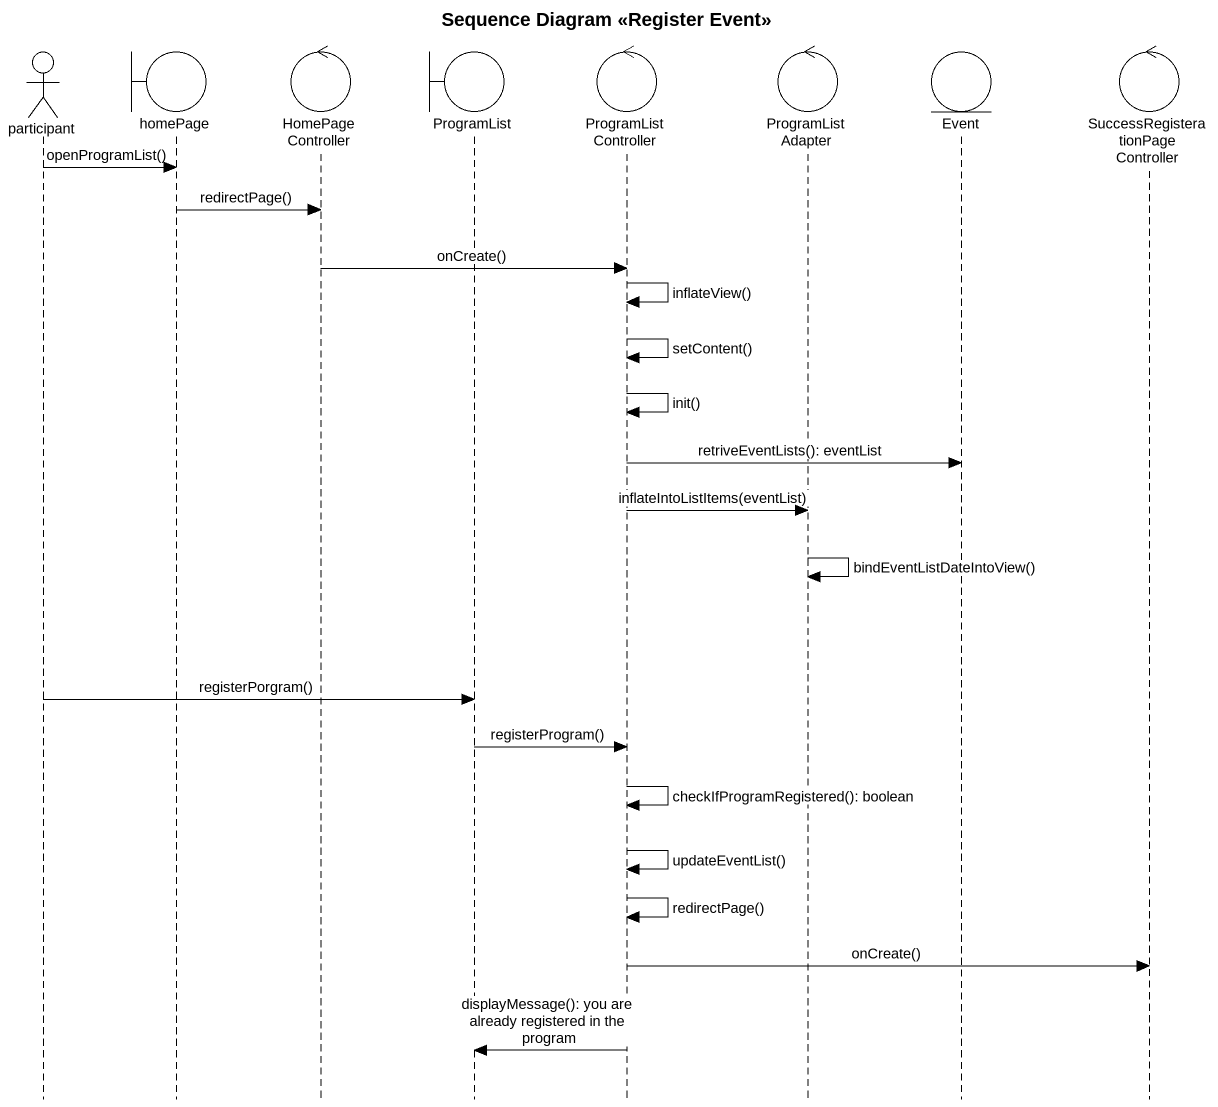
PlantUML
@startuml
title Sequence Diagram <<Register Event>>
hide footbox
actor "participant" as participant_
boundary homePage
control HomePageController
boundary ProgramList
control ProgramListController
control ProgramListAdapter
entity Event
control "SuccessRegisterationPageController" as SuccessRegisterationPageCont

participant_ -> homePage : openProgramList()
homePage -> HomePageController : redirectPage()
HomePageController -> ProgramListController : onCreate()
ProgramListController -> ProgramListController : inflateView()
ProgramListController -> ProgramListController : setContent()
ProgramListController -> ProgramListController : init()
ProgramListController -> Event : retriveEventLists(): eventList
ProgramListController -> ProgramListAdapter : inflateIntoListItems(eventList)
ProgramListAdapter -> ProgramListAdapter : bindEventListDateIntoView()
participant_ -> ProgramList : registerPorgram()
ProgramList -> ProgramListController : registerProgram()
ProgramListController -> ProgramListController : checkIfProgramRegistered(): boolean
ProgramListController -> ProgramListController : updateEventList()
ProgramListController -> ProgramListController : redirectPage()
ProgramListController -> SuccessRegisterationPageCont : onCreate()
ProgramListController -> ProgramList : displayMessage(): you are already registered in the program
@enduml
